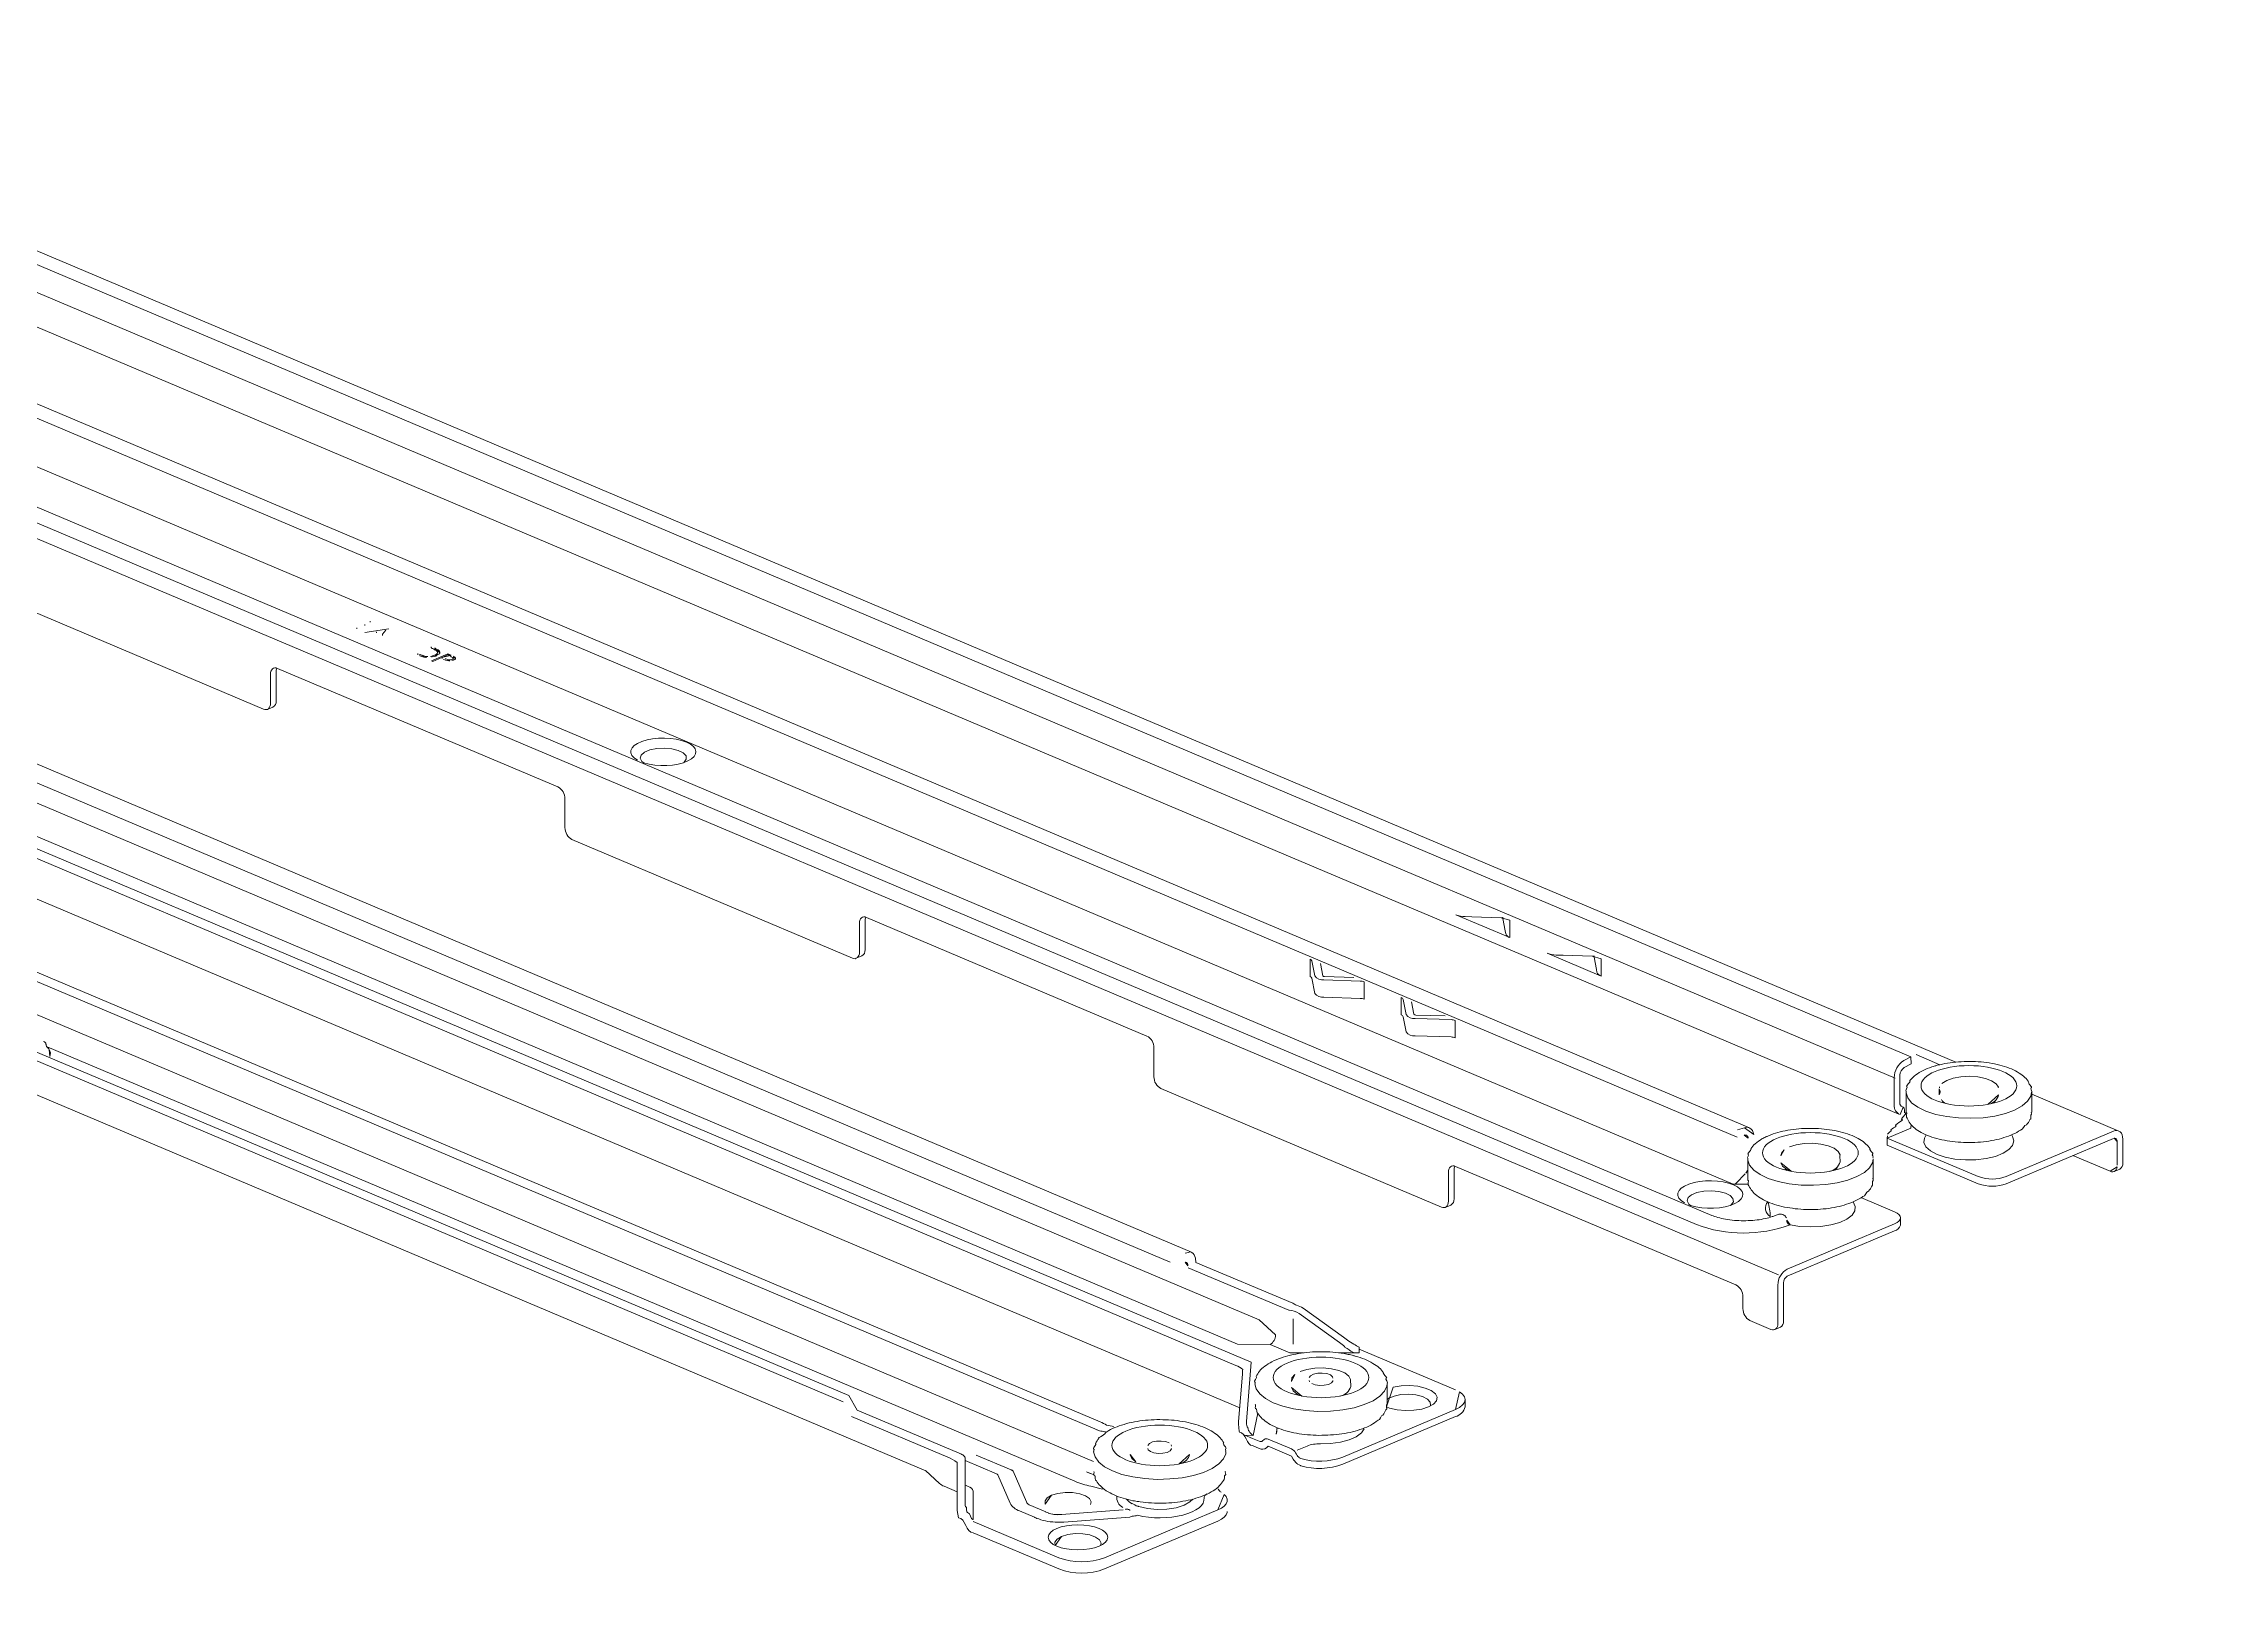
# Model space of a CAD drawing. Header units: metres. Extents: x -30.9 to 24.7, y -10.3 to 6.8.
# Drawn here: x -5.85 to -4.01, y 5.245 to 6.558 of the extents above; entities that cross this region are included whole.
import ezdxf

# ---------------------------------------------------------------- set-up
doc = ezdxf.new("R2010")
doc.units = ezdxf.units.M
doc.header["$MEASUREMENT"] = 0
doc.layers.add('PDF_Working_Num_Penna__7_Num_Penna__7', color=7, linetype='Continuous', lineweight=18)
doc.styles.add('GENERATED_STYLE_1', font='')
doc.styles.get('GENERATED_STYLE_1').set_extended_font_data('Arial')

msp = doc.modelspace()

# ---------------------------------------------------------------- linework, layer by layer
at = {"layer": 'PDF_Working_Num_Penna__7_Num_Penna__7', "color": 7, "linetype": 'Continuous', "lineweight": 18, "flags": 128}
for points in [[(-4.2367, 5.6997), (-6.2679, 6.5581, 0.204279), (-6.2722, 6.5579), (-6.2782, 6.5553, -0.105156), (-6.2795, 6.5551)], [(-4.3848, 5.5715, 0.024118), (-4.3855, 5.5715, 0.016941), (-4.3867, 5.5712), (-4.389, 5.5704, -0.011179), (-4.3916, 5.5694, -0.028087), (-4.3974, 5.5678, -0.023401), (-4.4043, 5.5666, -0.021638), (-4.4118, 5.566, -0.020486), (-4.4197, 5.566, -0.021924), (-4.4274, 5.5666, -0.023934), (-4.4344, 5.5679, -0.029666), (-4.4404, 5.5696, -0.007472), (-4.4425, 5.5704), (-6.5282, 6.4519, 0.361679), (-6.5387, 6.4465, -0.146899), (-6.5414, 6.4441)], [(-4.3233, 5.5818), (-4.3215, 5.578), (-4.3218, 5.5742), (-4.3243, 5.5706), (-4.3286, 5.5673), (-4.3347, 5.5645), (-4.3421, 5.5624), (-4.3505, 5.5611), (-4.3593, 5.5607), (-4.3682, 5.5611), (-4.3766, 5.5624, -0.177054), (-4.4556, 5.5627), (-6.5414, 6.4441)], [(-6.8891, 6.311), (-6.8901, 6.2993), (-6.8901, 6.299), (-6.8899, 6.2988), (-6.8898, 6.2987), (-6.8896, 6.2986), (-6.8894, 6.2985), (-6.8892, 6.2984), (-6.6514, 6.2079), (-4.8439, 5.444, -0.062185), (-4.8382, 5.4406, 0.00813), (-4.8385, 5.4367), (-4.8417, 5.3968, 0.044502), (-4.8416, 5.3924, 0.000949), (-4.8415, 5.3913, 0.005666), (-4.841, 5.3876)], [(-4.787, 5.4545), (-4.7985, 5.4545), (-4.8152, 5.4616), (-4.8425, 5.4618), (-6.591, 6.2008), (-6.7737, 6.2703), (-6.7757, 6.2818, 0.264575), (-6.7712, 6.29), (-6.7566, 6.2914), (-6.5734, 6.2217), (-4.8244, 5.4825), (-4.8105, 5.4697, -0.275972), (-4.8152, 5.4616)], [(-7.0114, 6.2477, -0.4045), (-7.0031, 6.2555), (-6.9889, 6.2558, -0.111406), (-6.9867, 6.2554), (-6.7749, 6.156), (-4.9611, 5.3895, 0.0104), (-4.96, 5.3891, 0.025107), (-4.958, 5.3886, 0.014943), (-4.9558, 5.3883), (-4.9539, 5.388), (-4.9531, 5.3878)], [(-4.947, 5.3922, 0.05338), (-4.953, 5.3936, 0.030576), (-4.9584, 5.3963), (-6.7667, 6.1605), (-6.9795, 6.2604, 0.110184), (-6.984, 6.2612), (-7.0001, 6.2609)], [(-5.0744, 5.3685, 0.020825), (-5.0775, 5.37), (-5.1634, 5.4063), (-5.1706, 5.4186), (-6.8522, 6.1292), (-7.0695, 6.2313)], [(-6.6468, 6.2141), (-4.8312, 5.4467), (-4.835, 5.3966, 0.094842), (-4.8345, 5.3921)], [(-5.9008, 6.0972), (-5.6642, 5.9973), (-5.6631, 5.9969), (-5.662, 5.9969), (-5.6609, 5.9971), (-5.66, 5.9977), (-5.6593, 5.9985), (-5.6588, 5.9996), (-5.6584, 6.0009), (-5.6583, 6.0023), (-5.6583, 6.0266), (-5.6582, 6.028), (-5.6579, 6.0293), (-5.6573, 6.0304), (-5.6566, 6.0312), (-5.6557, 6.0318), (-5.6547, 6.0321), (-5.6536, 6.032), (-5.6524, 6.0317), (-5.4158, 5.9317, -0.276524), (-5.4099, 5.9216), (-5.4099, 5.8974, 0.276595), (-5.404, 5.8873), (-5.1674, 5.7873), (-5.1663, 5.787), (-5.1652, 5.7869), (-5.1642, 5.7872), (-5.1633, 5.7878), (-5.1625, 5.7886), (-5.162, 5.7897), (-5.1616, 5.791), (-5.1615, 5.7924), (-5.1615, 5.8166), (-5.1614, 5.8181), (-5.1611, 5.8194), (-5.1605, 5.8204), (-5.1598, 5.8213), (-5.1589, 5.8218), (-5.1579, 5.8221), (-5.1568, 5.8221), (-5.1556, 5.8217), (-4.919, 5.7217, -0.276595), (-4.9131, 5.7117), (-4.9131, 5.6874, 0.276451), (-4.9072, 5.6773), (-4.6707, 5.5773), (-4.6695, 5.577), (-4.6684, 5.577), (-4.6674, 5.5772), (-4.6665, 5.5778), (-4.6657, 5.5786), (-4.6652, 5.5797), (-4.6649, 5.581), (-4.6647, 5.5824), (-4.6647, 5.6067), (-4.6646, 5.6081), (-4.6643, 5.6094), (-4.6637, 5.6105), (-4.663, 5.6113), (-4.6621, 5.6119), (-4.6611, 5.6122), (-4.66, 5.6121), (-4.6588, 5.6118), (-4.4223, 5.5118, -0.276854), (-4.4163, 5.5017), (-4.4163, 5.4919, 0.276789), (-4.4104, 5.4818), (-4.3927, 5.4743), (-4.3915, 5.4739), (-4.3904, 5.4739), (-4.3894, 5.4742), (-4.3885, 5.4747), (-4.3878, 5.4756), (-4.3872, 5.4767), (-4.3869, 5.4779), (-4.3868, 5.4794), (-4.3868, 5.5117, -0.276665), (-4.3789, 5.5252), (-4.2884, 5.5634), (-4.2863, 5.5645), (-4.2848, 5.5657), (-4.2838, 5.567), (-4.2835, 5.5684), (-4.2838, 5.5698), (-4.2848, 5.5711), (-4.2863, 5.5723), (-4.2884, 5.5734)], [(-5.661, 5.9971), (-5.6562, 5.9991, 0.308581), (-5.6536, 6.0043), (-5.6536, 6.0286, -0.118378), (-5.6529, 6.0319)], [(-5.1642, 5.7872), (-5.1595, 5.7892, 0.307602), (-5.1568, 5.7944), (-5.1568, 5.8186, -0.118336), (-5.1561, 5.8219)], [(-4.6128, 5.8047, -0.238579), (-4.6163, 5.8079), (-4.6168, 5.8104), (-4.6187, 5.8208), (-4.6187, 5.8219)], [(-4.7726, 5.7829), (-4.7707, 5.7725, 0.285802), (-4.7692, 5.7719), (-4.7445, 5.771)], [(-4.5359, 5.7722, -0.238808), (-4.5394, 5.7755), (-4.5399, 5.7779), (-4.5418, 5.7883), (-4.5418, 5.7894)], [(-4.6958, 5.7504), (-4.6938, 5.74, 0.285401), (-4.6923, 5.7394), (-4.6676, 5.7386)], [(-5.8466, 5.7126), (-4.9798, 5.3463, 0.040514), (-4.9664, 5.342), (-4.9566, 5.3396)], [(-4.1751, 5.6826, 0.060673), (-4.1784, 5.6867, 0.052932), (-4.1833, 5.6905, 0.040249), (-4.1899, 5.6939, 0.03043), (-4.1976, 5.6966, 0.024855), (-4.2062, 5.6986, 0.021928), (-4.2154, 5.6998, 0.020494), (-4.225, 5.7002, 0.020836), (-4.2345, 5.6999, 0.021981), (-4.2437, 5.6988, 0.025506), (-4.2524, 5.697, 0.005124), (-4.2549, 5.6963, 0.010254), (-4.259, 5.6949, 0.039083), (-4.266, 5.6917, 0.050325), (-4.2718, 5.6878, 0.059773), (-4.2757, 5.6836)], [(-4.2777, 5.6524, 0.063413), (-4.2753, 5.648, 0.059472), (-4.2714, 5.644, 0.046108), (-4.2659, 5.6403, 0.036141), (-4.2589, 5.6372, 0.027684), (-4.2508, 5.6347, 0.024145), (-4.2419, 5.633, 0.021406), (-4.2325, 5.6321, 0.02069), (-4.223, 5.6319, 0.021261), (-4.2135, 5.6325, 0.022656), (-4.2045, 5.6339, 0.026643), (-4.1961, 5.636, 0.031609), (-4.1886, 5.6388, 0.042994), (-4.1822, 5.6424)], [(-4.309, 5.6266, 0.058931), (-4.3125, 5.6306, 0.050389), (-4.3176, 5.6344, 0.03888), (-4.3243, 5.6377, 0.029949), (-4.3322, 5.6404, 0.024283), (-4.3409, 5.6423, 0.021159), (-4.3501, 5.6434, 0.019875), (-4.3597, 5.6438, 0.020415), (-4.3692, 5.6434, 0.021423), (-4.3784, 5.6422, 0.024655), (-4.387, 5.6403, 0.032236), (-4.3947, 5.6376, 0.003962), (-4.3969, 5.6366, 0.010982), (-4.4003, 5.6349, 0.056636), (-4.406, 5.6308, 0.060639), (-4.4097, 5.6266)], [(-4.343, 5.6076, 0.274837), (-4.3343, 5.6156), (-4.3345, 5.6207), (-4.3344, 5.6214), (-4.3359, 5.6244), (-4.3393, 5.627), (-4.3443, 5.6292), (-4.3506, 5.6306), (-4.3576, 5.6313), (-4.3647, 5.6311), (-4.3714, 5.63), (-4.3771, 5.6282)], [(-4.1032, 5.6075), (-4.0985, 5.6095, 0.307691), (-4.0958, 5.6147), (-4.0958, 5.6347), (-4.096, 5.6366), (-4.0964, 5.6383), (-4.0971, 5.6397), (-4.0981, 5.6409), (-4.0993, 5.6416), (-4.1007, 5.642), (-4.1022, 5.6419), (-4.1037, 5.6414), (-4.1942, 5.6032, -0.179257), (-4.2178, 5.6032), (-4.2947, 5.6357), (-4.2748, 5.6441), (-4.2744, 5.6471)], [(-4.1037, 5.6354), (-4.1942, 5.5971, -0.179257), (-4.2178, 5.5971), (-4.2947, 5.6296), (-4.2947, 5.6357), (-4.2945, 5.6375)], [(-4.6674, 5.5772), (-4.6627, 5.5792, 0.307951), (-4.66, 5.5844), (-4.66, 5.6087, -0.119416), (-4.6593, 5.612)], [(-4.4112, 5.5954, 0.064997), (-4.4086, 5.5911, 0.059116), (-4.4046, 5.5871, 0.046214), (-4.3989, 5.5835, 0.036716), (-4.3917, 5.5804, 0.028887), (-4.3835, 5.578, 0.023289), (-4.3746, 5.5764, 0.020323), (-4.3652, 5.5755, 0.020188), (-4.3556, 5.5754, 0.021336), (-4.3462, 5.5761, 0.023063), (-4.3372, 5.5776, 0.027195), (-4.3289, 5.5798, 0.034269), (-4.3215, 5.5827, 0.044753), (-4.3152, 5.5863)], [(-4.3894, 5.4742), (-4.3847, 5.4762, 0.308368), (-4.382, 5.4814), (-4.382, 5.5137, -0.276978), (-4.3789, 5.5191), (-4.2884, 5.5573, 0.286962), (-4.2835, 5.5623), (-4.2835, 5.5684)], [(-4.8868, 5.5387), (-4.8854, 5.5389), (-4.8823, 5.5397), (-4.8811, 5.5392), (-4.88, 5.5384), (-4.8791, 5.5373), (-4.8785, 5.5359), (-4.8781, 5.5343), (-4.8779, 5.5308), (-4.796, 5.4963, -0.039312), (-4.7929, 5.4947, -0.106164), (-4.7873, 5.4922), (-4.7533, 5.4679, -0.015995), (-4.7487, 5.4644), (-4.7446, 5.462, 0.059793), (-4.74, 5.4594), (-4.74, 5.4545)], [(-4.7521, 5.4596, 0.031985), (-4.7567, 5.4634), (-4.7907, 5.4877, 0.151322), (-4.7991, 5.4904)], [(-4.7194, 5.4377, 0.057371), (-4.7231, 5.4419, 0.04895), (-4.7284, 5.4457, 0.037221), (-4.7353, 5.4491, 0.031085), (-4.7433, 5.4518, 0.004311), (-4.7458, 5.4525, 0.006923), (-4.7504, 5.4535, 0.022951), (-4.7598, 5.4549, 0.019623), (-4.7695, 5.4555, 0.020618), (-4.7793, 5.4553, 0.021876), (-4.7889, 5.4543, 0.024025), (-4.798, 5.4526, 0.027066), (-4.8063, 5.4502, 0.03427), (-4.8136, 5.4471, 0.04588), (-4.8197, 5.4432, 0.060128), (-4.8241, 5.439, 0.063329), (-4.8268, 5.4345)], [(-4.7164, 5.4112, 0.012087), (-4.7164, 5.4118), (-4.7164, 5.4286), (-4.7167, 5.4265), (-4.7187, 5.4221), (-4.7226, 5.4179), (-4.7283, 5.4141), (-4.7357, 5.4109), (-4.7443, 5.4083), (-4.7539, 5.4064), (-4.7642, 5.4054), (-4.7748, 5.4052), (-4.7853, 5.4058), (-4.7953, 5.4073), (-4.8045, 5.4095), (-4.8125, 5.4124), (-4.8191, 5.416), (-4.8239, 5.4199), (-4.8269, 5.4242), (-4.8279, 5.4283)], [(-4.7552, 5.4184), (-4.7558, 5.4181, 0.275115), (-4.7471, 5.4262), (-4.7472, 5.432), (-4.7487, 5.4349), (-4.7521, 5.4376), (-4.7571, 5.4397), (-4.7634, 5.4412), (-4.7704, 5.4418), (-4.7775, 5.4416), (-4.7842, 5.4405), (-4.7899, 5.4387)], [(-4.7892, 5.3593, 0.157718), (-4.7538, 5.3606), (-4.6588, 5.4008, 0.287219), (-4.6507, 5.409), (-4.6507, 5.4151)], [(-5.0779, 5.3153), (-5.079, 5.3216, -0.022795), (-5.0791, 5.3245), (-5.0791, 5.3557), (-5.0791, 5.3566), (-5.0791, 5.3575), (-5.0791, 5.3583), (-5.0791, 5.3592), (-5.0791, 5.36), (-5.0791, 5.3608), (-5.0791, 5.3615), (-5.0791, 5.3622, 0.050468), (-5.087, 5.3666), (-5.1681, 5.4009)], [(-4.8543, 5.3786, 0.059277), (-4.8573, 5.3829, 0.054823), (-4.8619, 5.3869, 0.041743), (-4.8681, 5.3905, 0.033298), (-4.8758, 5.3935, 0.026224), (-4.8843, 5.3958, 0.022002), (-4.8936, 5.3974, 0.020892), (-4.9032, 5.3981, 0.019196), (-4.913, 5.3982, 0.020507), (-4.9227, 5.3974, 0.023034), (-4.9319, 5.3959, 0.026233), (-4.9404, 5.3936, 0.032155), (-4.948, 5.3907, 0.042148), (-4.9544, 5.3869)], [(-4.8255, 5.4037), (-4.8294, 5.3848), (-4.8365, 5.3851), (-4.83, 5.3824), (-4.8243, 5.38, 0.29214), (-4.8215, 5.3803), (-4.8201, 5.3815, -0.296028), (-4.8167, 5.3818), (-4.797, 5.3735, -0.156838), (-4.7937, 5.3703), (-4.7929, 5.369, 0.001875), (-4.7923, 5.3679)], [(-4.8253, 5.4032, 0.058425), (-4.8217, 5.399, 0.050114), (-4.8166, 5.3951, 0.037839), (-4.8098, 5.3916, 0.029592), (-4.8019, 5.3889, 0.024419), (-4.793, 5.3868, 0.021542), (-4.7836, 5.3855, 0.019552), (-4.7739, 5.385, 0.020217), (-4.7641, 5.3853, 0.020191), (-4.7545, 5.3863, 0.022961), (-4.7455, 5.388, 0.027317), (-4.7373, 5.3905, 0.034877), (-4.7301, 5.3937, 0.046592), (-4.7241, 5.3977)], [(-4.7358, 5.3905), (-4.7381, 5.387), (-4.7424, 5.3838), (-4.7484, 5.3812), (-4.7558, 5.3792), (-4.7641, 5.3781), (-4.7727, 5.3778, 0.102164), (-4.784, 5.376), (-4.7923, 5.3725)], [(-4.7892, 5.3654, 0.157845), (-4.7538, 5.3667), (-4.6588, 5.4068)], [(-4.83, 5.3763), (-4.8243, 5.3739, 0.294591), (-4.8182, 5.3746), (-4.8167, 5.3758), (-4.797, 5.3674), (-4.7956, 5.365, 0.067467), (-4.7929, 5.3615)], [(-5.1057, 5.3554), (-5.094, 5.3445, 0.087793), (-5.0901, 5.342), (-5.0791, 5.3374)], [(-5.0724, 5.3656), (-5.0724, 5.3591), (-5.0724, 5.3279, 0.046142), (-5.0721, 5.325)], [(-5.0724, 5.3638), (-5.0458, 5.3526, 0.019697), (-5.0449, 5.3518), (-5.0345, 5.3277, 0.184338), (-5.0265, 5.3213), (-5.0139, 5.316)], [(-5.0323, 5.3553), (-5.0328, 5.3555, 0.042012), (-5.0336, 5.3559), (-5.0631, 5.3684)], [(-5.0318, 5.3547), (-5.0206, 5.3288, 0.140319), (-5.0185, 5.3265), (-5.0044, 5.3204)], [(-5.0722, 5.3429), (-5.0697, 5.3418, -0.288333), (-5.0657, 5.3379), (-5.0657, 5.3141)], [(-4.9617, 5.3465, 0.060312), (-4.9583, 5.3423, 0.051993), (-4.9534, 5.3383, 0.040703), (-4.9468, 5.3348, 0.032128), (-4.939, 5.332, 0.025074), (-4.9308, 5.3299, 0.000704), (-4.9296, 5.3297, 0.005241), (-4.9247, 5.3289, 0.021895), (-4.9152, 5.328, 0.019682), (-4.9053, 5.3278, 0.019725), (-4.8956, 5.3284, 0.021524), (-4.8863, 5.3298, 0.02462), (-4.8777, 5.3319, 0.030623), (-4.8699, 5.3347, 0.039362), (-4.8632, 5.3382, 0.058812), (-4.8578, 5.3426, 0.062907), (-4.8545, 5.347)], [(-5.0657, 5.3124), (-4.9934, 5.2818, 0.179582), (-4.9547, 5.2818), (-4.8593, 5.3221)], [(-5.0657, 5.3029), (-4.9934, 5.2723, 0.17935), (-4.9547, 5.2723), (-4.8593, 5.3127), (-4.8562, 5.3142), (-4.8538, 5.316), (-4.8522, 5.3179), (-4.8514, 5.3199), (-4.8513, 5.3208)], [(-5.0047, 5.3128, 0.035206), (-4.9963, 5.3118, 0.034416), (-4.989, 5.3119), (-4.9335, 5.3161), (-4.9315, 5.3169, 0.103993), (-4.9269, 5.3176)]]:
    msp.add_lwpolyline(points, format="xyb", dxfattribs=at)
for points in [[(-6.223, 6.5174), (-6.0811, 6.4675), (-4.2748, 5.7041)], [(-6.3456, 6.4596), (-6.2274, 6.3997), (-4.4212, 5.6363)], [(-6.0936, 6.4492), (-4.2879, 5.6861)], [(-4.3864, 5.5203), (-6.5502, 6.4347)], [(-4.4109, 5.6443), (-6.2167, 6.4074)], [(-6.0906, 6.419), (-4.2847, 5.6558)], [(-6.23, 6.3597), (-4.4246, 5.5967), (-4.4116, 5.5969)], [(-6.8115, 6.3295), (-6.583, 6.2426), (-4.8993, 5.5311)], [(-4.8815, 5.5394), (-6.5707, 6.2533)], [(-6.6472, 6.1717), (-4.8408, 5.4083)], [(-6.7749, 6.1282), (-4.964, 5.3629)], [(-5.1753, 5.4132), (-6.857, 6.1239)], [(-6.8527, 6.0935), (-5.1054, 5.3551)], [(-5.5788, 6.0619), (-5.5585, 6.065)], [(-5.31, 5.9522), (-5.3094, 5.9526), (-5.3076, 5.9552), (-5.3078, 5.9579), (-5.3102, 5.9605), (-5.3143, 5.9625), (-5.3198, 5.9639), (-5.3261, 5.9645), (-5.3325, 5.9641), (-5.3383, 5.963), (-5.3428, 5.961), (-5.3456, 5.9586), (-5.3464, 5.9559), (-5.3451, 5.9532), (-5.3435, 5.9519)], [(-4.2502, 5.6975), (-4.2703, 5.706)], [(-4.2484, 5.6817), (-4.2444, 5.6842), (-4.2389, 5.6862), (-4.2324, 5.6874), (-4.2253, 5.6878), (-4.2182, 5.6873), (-4.2118, 5.686), (-4.2065, 5.684), (-4.2027, 5.6814), (-4.2008, 5.6785), (-4.2009, 5.6779)], [(-4.1728, 5.6744), (-4.1735, 5.671), (-4.1762, 5.6667), (-4.1807, 5.6628), (-4.1871, 5.6593), (-4.1949, 5.6564), (-4.2039, 5.6542), (-4.2137, 5.6528), (-4.224, 5.6523), (-4.2344, 5.6526), (-4.2444, 5.6537), (-4.2537, 5.6556), (-4.262, 5.6583), (-4.2688, 5.6616), (-4.274, 5.6654), (-4.2773, 5.6696), (-4.2787, 5.6739), (-4.2787, 5.675)], [(-4.2787, 5.6746), (-4.2787, 5.6575)], [(-4.1727, 5.6575), (-4.1727, 5.6746)], [(-4.0993, 5.6416), (-4.1727, 5.6726)], [(-4.1896, 5.6382), (-4.1888, 5.6369), (-4.1877, 5.6332), (-4.1888, 5.6294), (-4.1919, 5.6259), (-4.1968, 5.6228), (-4.2034, 5.6202), (-4.2112, 5.6184), (-4.2198, 5.6173), (-4.2287, 5.6172), (-4.2375, 5.6179), (-4.2456, 5.6195), (-4.2526, 5.6219), (-4.2581, 5.6248), (-4.2619, 5.6282), (-4.2636, 5.6319), (-4.2632, 5.6357), (-4.2617, 5.6383)], [(-4.1005, 5.6127), (-4.1005, 5.6327)], [(-4.3064, 5.6182), (-4.307, 5.6149), (-4.3095, 5.6106), (-4.3139, 5.6067), (-4.3201, 5.6032), (-4.3278, 5.6002), (-4.3367, 5.5979), (-4.3464, 5.5964), (-4.3567, 5.5958), (-4.3671, 5.596), (-4.3772, 5.5971), (-4.3866, 5.5989), (-4.3949, 5.6015), (-4.4019, 5.6048), (-4.4072, 5.6086), (-4.4107, 5.6127), (-4.4123, 5.617), (-4.4123, 5.6185)], [(-4.4123, 5.6182), (-4.4123, 5.601)], [(-4.3064, 5.601), (-4.3064, 5.6182)], [(-4.1379, 5.6209), (-4.1065, 5.6076)], [(-4.4268, 5.5789), (-4.4262, 5.5794), (-4.4244, 5.582), (-4.4247, 5.5847), (-4.427, 5.5872), (-4.4311, 5.5893), (-4.4367, 5.5907), (-4.4429, 5.5912), (-4.4493, 5.5909), (-4.4551, 5.5897), (-4.4596, 5.5878), (-4.4625, 5.5854), (-4.4633, 5.5827), (-4.4619, 5.58), (-4.4603, 5.5786)], [(-4.2884, 5.5734), (-4.3168, 5.5854)], [(-4.7993, 5.4906), (-4.8842, 5.5263)], [(-4.7957, 5.462), (-4.7957, 5.4832)], [(-4.74, 5.4545), (-4.7575, 5.4545)], [(-4.6588, 5.4233), (-4.74, 5.4577)], [(-4.7621, 5.4333), (-4.7625, 5.4344), (-4.7643, 5.4359), (-4.7673, 5.437), (-4.7711, 5.4375), (-4.775, 5.4373), (-4.7784, 5.4366), (-4.781, 5.4353), (-4.7822, 5.4337)], [(-4.78, 5.4286), (-4.777, 5.4275), (-4.7733, 5.427), (-4.7694, 5.4272), (-4.7659, 5.4279), (-4.7634, 5.4292), (-4.7622, 5.4308), (-4.7621, 5.4312)], [(-4.6802, 5.4095), (-4.6799, 5.4104), (-4.6801, 5.4131), (-4.6825, 5.4156), (-4.6866, 5.4177), (-4.6921, 5.4191), (-4.6984, 5.4196), (-4.7048, 5.4193), (-4.7106, 5.4181), (-4.7151, 5.4162), (-4.7164, 5.4153)], [(-4.9308, 5.3499), (-4.9401, 5.3521), (-4.9481, 5.355), (-4.9548, 5.3585), (-4.9597, 5.3625), (-4.9628, 5.3668), (-4.964, 5.3712), (-4.964, 5.3714)], [(-4.8524, 5.3715), (-4.8526, 5.3695), (-4.8545, 5.3651), (-4.8584, 5.3609), (-4.864, 5.3571), (-4.8712, 5.3538), (-4.8798, 5.3512), (-4.8894, 5.3493), (-4.8997, 5.3482), (-4.9103, 5.3479), (-4.9208, 5.3485), (-4.9308, 5.3499)], [(-4.9003, 5.3786), (-4.9033, 5.3797), (-4.907, 5.3802), (-4.9109, 5.3801), (-4.9144, 5.3794), (-4.9169, 5.3781), (-4.9182, 5.3765)], [(-4.9182, 5.374), (-4.9179, 5.3729), (-4.9161, 5.3714), (-4.9132, 5.3703), (-4.9094, 5.3698), (-4.9055, 5.3699), (-4.902, 5.3706), (-4.8995, 5.3719), (-4.8982, 5.3735), (-4.8982, 5.374)], [(-4.9667, 5.3268), (-4.9662, 5.329), (-4.9675, 5.3316), (-4.9708, 5.334), (-4.9757, 5.3357), (-4.9817, 5.3367), (-4.9881, 5.3368), (-4.9943, 5.336), (-4.9995, 5.3345)], [(-4.9392, 5.3221), (-4.991, 5.3182)], [(-4.9258, 5.3249), (-4.9186, 5.3232), (-4.9105, 5.3225), (-4.9022, 5.3227), (-4.8944, 5.3239), (-4.8877, 5.326), (-4.8827, 5.3288), (-4.8803, 5.3311)], [(-4.9582, 5.292), (-4.9577, 5.2942), (-4.959, 5.2969), (-4.9623, 5.2992), (-4.9672, 5.301), (-4.9732, 5.302), (-4.9796, 5.3021), (-4.9858, 5.3013), (-4.991, 5.2997)]]:
    msp.add_lwpolyline(points, dxfattribs=at)
for points in [[(-5.5742, 6.0716), (-5.5742, 6.0706)], [(-5.5854, 6.0659), (-5.5854, 6.0649)], [(-5.5786, 6.0687), (-5.5786, 6.0677)], [(-5.5688, 6.0626), (-5.5688, 6.0616)], [(-5.5639, 6.0606), (-5.5611, 6.0638)], [(-5.5639, 6.0606), (-5.5639, 6.0595)], [(-5.534, 6.0442), (-5.534, 6.0432)], [(-5.5135, 6.0409), (-5.5135, 6.0399)], [(-5.503, 6.0414), (-5.503, 6.0404)], [(-5.8451, 5.7104), (-5.8438, 5.7074), (-5.8445, 5.7045)], [(-4.2505, 5.6779), (-4.2505, 5.6789)], [(-4.2025, 5.6681), (-4.2047, 5.6657)], [(-4.4149, 5.6444), (-4.4208, 5.6425)], [(-4.4154, 5.6381), (-4.4146, 5.6383), (-4.414, 5.6382), (-4.4133, 5.638), (-4.4128, 5.6376), (-4.4124, 5.637), (-4.412, 5.6363), (-4.4118, 5.6355)], [(-4.4149, 5.6444), (-4.4134, 5.6447), (-4.4119, 5.6446), (-4.4105, 5.644), (-4.4093, 5.6432), (-4.4083, 5.6419), (-4.4076, 5.6404), (-4.4072, 5.6386)], [(-4.1005, 5.6327), (-4.1006, 5.6334), (-4.1008, 5.6341), (-4.1011, 5.6347), (-4.1015, 5.6352), (-4.1019, 5.6354), (-4.1025, 5.6356), (-4.1031, 5.6356)], [(-4.3757, 5.6076), (-4.3795, 5.6093), (-4.3829, 5.6119), (-4.3844, 5.6149)], [(-4.3843, 5.6207), (-4.3839, 5.6229), (-4.3814, 5.6258)], [(-4.1065, 5.6076), (-4.1053, 5.6073), (-4.1042, 5.6073), (-4.1032, 5.6075), (-4.1023, 5.6081), (-4.1015, 5.6089), (-4.101, 5.61), (-4.1006, 5.6113)], [(-4.422, 5.5976), (-4.4145, 5.6055)], [(-4.379, 5.6083), (-4.3808, 5.6096)], [(-4.8844, 5.528), (-4.8844, 5.5287), (-4.8846, 5.5293), (-4.8848, 5.5299), (-4.8852, 5.5303), (-4.8856, 5.5307), (-4.8861, 5.5308), (-4.8867, 5.5309)], [(-4.7972, 5.4305), (-4.7967, 5.4335), (-4.7942, 5.4363)], [(-4.7822, 5.4312), (-4.7818, 5.4301)], [(-4.717, 5.4089), (-4.7143, 5.4079), (-4.708, 5.4065), (-4.701, 5.4058), (-4.6939, 5.4061), (-4.6872, 5.4071), (-4.6815, 5.4089), (-4.6772, 5.4113), (-4.6747, 5.4142), (-4.6742, 5.4172), (-4.6757, 5.4201), (-4.6792, 5.4228), (-4.6842, 5.4249), (-4.6905, 5.4264), (-4.6975, 5.427), (-4.7046, 5.4268), (-4.7113, 5.4257)], [(-4.7885, 5.4181), (-4.7923, 5.4198), (-4.7957, 5.4225), (-4.7972, 5.4254)], [(-4.6588, 5.4068), (-4.6554, 5.4086), (-4.6528, 5.4106), (-4.6513, 5.4128), (-4.6507, 5.4151), (-4.6513, 5.4174), (-4.6528, 5.4196), (-4.6554, 5.4216)], [(-4.8982, 5.376), (-4.8985, 5.3771)], [(-4.9333, 5.3689), (-4.9333, 5.3683), (-4.9318, 5.3654), (-4.9285, 5.3627)], [(-4.9995, 5.3345), (-5.0032, 5.3323), (-5.005, 5.3297), (-5.0048, 5.3269)], [(-4.8593, 5.3221), (-4.8562, 5.3237), (-4.8538, 5.3254), (-4.8522, 5.3273), (-4.8514, 5.3293), (-4.8514, 5.3313), (-4.8523, 5.3333), (-4.854, 5.3352)], [(-4.991, 5.2997), (-4.9947, 5.2975), (-4.9966, 5.2949), (-4.9963, 5.2922)]]:
    msp.add_lwpolyline(points, close=True, dxfattribs=at)
for points in [[(-5.5298, 6.0414, 0.051641), (-5.5266, 6.0409, 0.058299)], [(-5.5282, 6.041), (-5.5282, 6.042, 0.026911), (-5.5257, 6.0417, 0.048704)], [(-5.5229, 6.0499), (-5.5229, 6.0489), (-5.5201, 6.0478, 0.016356), (-5.5221, 6.0484)], [(-5.5135, 6.0409), (-5.5087, 6.043), (-5.5213, 6.0376), (-5.5225, 6.0381), (-5.5087, 6.044), (-5.506, 6.0428, -0.014211)], [(-5.5089, 6.0382, 0.040269), (-5.507, 6.0381, 0.043625)], [(-5.5087, 6.044), (-5.5087, 6.043), (-5.506, 6.0418, -0.014211)], [(-4.6128, 5.8193), (-4.6128, 5.8047), (-4.6584, 5.824, 0.090166), (-4.6507, 5.8224), (-4.6449, 5.8223), (-4.6203, 5.8214)], [(-4.7358, 5.7527, 0.087216), (-4.7393, 5.7534), (-4.7697, 5.7544, -0.281886), (-4.7774, 5.7576), (-4.7798, 5.7705, 0.237393), (-4.7814, 5.772), (-4.7814, 5.7866, -0.240852), (-4.7798, 5.7851), (-4.7774, 5.7723, 0.281807), (-4.7697, 5.769), (-4.7393, 5.768, -0.089654), (-4.7358, 5.7673)], [(-4.5359, 5.7868), (-4.5359, 5.7722), (-4.5815, 5.7915, 0.089539), (-4.5738, 5.79), (-4.568, 5.7898), (-4.5434, 5.7889)], [(-4.6589, 5.7202, 0.088304), (-4.6624, 5.7209), (-4.6928, 5.7219, -0.28246), (-4.7005, 5.7251), (-4.7029, 5.738, 0.238294), (-4.7045, 5.7395), (-4.7045, 5.7541, -0.241304), (-4.7029, 5.7526), (-4.7005, 5.7398, 0.282381), (-4.6928, 5.7366), (-4.6624, 5.7355, -0.090794), (-4.6589, 5.7349)], [(-5.8476, 5.7143, 0.025504), (-5.8474, 5.7138, 0.038098)], [(-4.2811, 5.6618), (-4.2817, 5.6619, -0.353645), (-4.2839, 5.6655), (-4.2839, 5.6886, -0.256523), (-4.2803, 5.6951), (-4.2744, 5.6982), (-4.2748, 5.7041), (-4.2807, 5.701, 0.256792), (-4.2886, 5.6866), (-4.2886, 5.6635, 0.355825), (-4.2838, 5.6556)], [(-4.2508, 5.6772), (-4.2508, 5.6721, 0.298776)], [(-4.2094, 5.6641, 0.289329), (-4.2006, 5.6721)], [(-4.4123, 5.6086, -0.09164), (-4.4139, 5.6061)], [(-4.3953, 5.5819, 0.459977), (-4.3933, 5.5695, 0.086498)], [(-4.3766, 5.5624, -0.147681), (-4.3791, 5.5648, 0.013354), (-4.3792, 5.5655), (-4.3794, 5.5663)], [(-4.8091, 5.3913, 0.124894), (-4.8095, 5.3879, -0.200581), (-4.8101, 5.3859)], [(-4.97, 5.3541, 0.006562), (-4.969, 5.3537, 0.034751), (-4.9645, 5.3521, 0.005851)], [(-4.8919, 5.3609), (-4.8907, 5.3614, 0.29799), (-4.8831, 5.3689)], [(-4.8596, 5.341), (-4.8593, 5.3405, -0.001958)]]:
    msp.add_lwpolyline(points, format="xyb", close=True, dxfattribs=at)
at = {"layer": 'PDF_Working_Num_Penna__7_Num_Penna__7', "color": 7, "linetype": 'Continuous', "lineweight": 18}
for centre, radius, start, end in [((-5.5175, 6.0802), 0.0396, 251.395, 254.4236), ((-5.5228, 6.0469), 0.00786, 339.7466, 341.18), ((-5.5067, 6.0515), 0.0126, 262.8546, 266.7566), ((-5.505, 6.0403), 0.000933, 304.6558, 331.9479), ((-4.62, 5.8199), 0.00159, 35.6796, 98.7328), ((-4.5431, 5.7874), 0.00161, 35.9431, 98.4694), ((-4.2404, 5.6737), 0.0102, 213.1959, 241.6404), ((-4.1928, 5.6604), 0.0208, 319.049, 333.5347), ((-4.3448, 5.6174), 0.0104, 298.6117, 326.5439), ((-4.4252, 5.6073), 0.0106, 273.1663, 277.8636), ((-4.3258, 5.6035), 0.02, 320.8074, 335.6467), ((-4.3827, 5.5681), 0.0028, 38.6989, 48.148), ((-4.7382, 5.4725), 0.0187, 237.4983, 253.7745), ((-4.7371, 5.4145), 0.0212, 323.7658, 337.778), ((-4.9431, 5.3684), 0.0216, 139.5041, 153.6848), ((-4.822, 5.395), 0.0126, 210.7697, 233.5832), ((-5.075, 5.3658), 0.00258, 9.394, 41.8193), ((-4.8668, 5.3319), 0.00403, 114.8843, 176.6788), ((-4.8519, 5.3435), 0.00791, 212.6945, 225.0644), ((-4.9938, 5.3477), 0.0296, 260.7479, 267.8495), ((-4.9351, 5.3326), 0.00941, 173, 244.0259), ((-4.9255, 5.3394), 0.0135, 217.285, 243.0894), ((-4.9358, 5.3184), 0.00427, 56.6979, 78.9266), ((-4.9971, 5.3482), 0.0364, 242.9789, 246.2503)]:
    msp.add_arc(centre, radius, start, end, dxfattribs=at)
for centre, major_axis, ratio, start_param, end_param in [((-5.3269, 5.9613), (-0.0275, 0), 0.422519, 0.920795, 6.933834), ((-4.4438, 5.5881), (-0.0275, 0), 0.422425, 0.9205, 6.933843), ((-4.9081, 5.3312), (0.0373, 0.0001), 0.422118, 4.181253, 6.339412)]:
    msp.add_ellipse(centre, major_axis=major_axis, ratio=ratio, start_param=start_param, end_param=end_param, dxfattribs=at)
for centre, major_axis, ratio in [((-4.2257, 5.6797), (-0.0404, 0), 0.422671), ((-4.3594, 5.6232), (0.0404, 0), 0.422536), ((-4.7722, 5.4338), (-0.0404, 0), 0.422679), ((-4.9082, 5.3765), (-0.0404, 0), 0.422727), ((-4.9772, 5.299), (-0.0251, 0), 0.422603)]:
    msp.add_ellipse(centre, major_axis=major_axis, ratio=ratio, dxfattribs=at)
for points in [[(-5.5298, 6.0414), (-5.5288, 6.0414), (-5.5333, 6.0423), (-5.5324, 6.0423)], [(-5.5325, 6.0435), (-5.5317, 6.0435), (-5.531, 6.0426), (-5.5302, 6.0426)], [(-5.5325, 6.0425), (-5.5317, 6.0425), (-5.531, 6.0416), (-5.5302, 6.0416)], [(-5.5302, 6.0416), (-5.5298, 6.0416), (-5.5295, 6.0413), (-5.5291, 6.0413)], [(-5.5186, 6.0422), (-5.5174, 6.0422), (-5.5236, 6.0411), (-5.5223, 6.0411)], [(-5.5232, 6.0418), (-5.522, 6.0418), (-5.521, 6.0427), (-5.5199, 6.0427)], [(-5.5183, 6.0465), (-5.5175, 6.0465), (-5.5211, 6.0476), (-5.5203, 6.0476)], [(-5.5201, 6.0488), (-5.5192, 6.0488), (-5.5186, 6.0477), (-5.5177, 6.0477)], [(-5.5201, 6.0478), (-5.5192, 6.0478), (-5.5186, 6.0467), (-5.5177, 6.0467)], [(-5.5159, 6.044), (-5.515, 6.044), (-5.5199, 6.0422), (-5.5187, 6.0422)], [(-5.5199, 6.0427), (-5.5192, 6.0427), (-5.5188, 6.0436), (-5.5182, 6.0436)], [(-5.5199, 6.0417), (-5.5192, 6.0417), (-5.5188, 6.0426), (-5.5182, 6.0426)], [(-5.5175, 6.0456), (-5.5172, 6.0456), (-5.5187, 6.0465), (-5.5183, 6.0465)], [(-5.5182, 6.0436), (-5.5177, 6.0436), (-5.5178, 6.0447), (-5.5174, 6.0447)], [(-5.5182, 6.0426), (-5.5177, 6.0426), (-5.5178, 6.0437), (-5.5174, 6.0437)], [(-5.5174, 6.0447), (-5.5171, 6.0447), (-5.5178, 6.0456), (-5.5175, 6.0456)], [(-5.5177, 6.0477), (-5.5171, 6.0477), (-5.5168, 6.0467), (-5.5162, 6.0467)], [(-5.5177, 6.0467), (-5.5171, 6.0467), (-5.5168, 6.0457), (-5.5162, 6.0457)], [(-5.5174, 6.0437), (-5.5173, 6.0437), (-5.5176, 6.044), (-5.5175, 6.044)], [(-5.5154, 6.0454), (-5.5149, 6.0454), (-5.5165, 6.044), (-5.5159, 6.044)], [(-5.5162, 6.0467), (-5.5157, 6.0467), (-5.5159, 6.0454), (-5.5154, 6.0454)], [(-5.5162, 6.0457), (-5.5156, 6.0457), (-5.5159, 6.0444), (-5.5154, 6.0444)], [(-5.5089, 6.0382), (-5.5075, 6.0382), (-5.5136, 6.0392), (-5.5124, 6.0392)], [(-5.511, 6.0398), (-5.5101, 6.0398), (-5.5093, 6.039), (-5.5082, 6.039)], [(-5.5074, 6.0389), (-5.5071, 6.0389), (-5.5068, 6.0389), (-5.5065, 6.0389)], [(-5.5043, 6.0406), (-5.5037, 6.0406), (-5.5072, 6.0417), (-5.5063, 6.0417)], [(-5.5065, 6.0389), (-5.506, 6.0389), (-5.5055, 6.0393), (-5.505, 6.0393)], [(-5.5038, 6.0387), (-5.5033, 6.0387), (-5.5058, 6.0383), (-5.5053, 6.0383)], [(-5.505, 6.0393), (-5.5048, 6.0393), (-5.5047, 6.0396), (-5.5045, 6.0396)], [(-5.5046, 6.0385), (-5.5045, 6.0385), (-5.5045, 6.0385), (-5.5045, 6.0385)], [(-5.5045, 6.0385), (-5.5043, 6.0385), (-5.5043, 6.0389), (-5.5042, 6.0389)], [(-5.5041, 6.0403), (-5.504, 6.0403), (-5.5044, 6.0406), (-5.5043, 6.0406)], [(-5.5043, 6.042), (-5.5038, 6.042), (-5.5035, 6.0414), (-5.503, 6.0414)], [(-5.5043, 6.041), (-5.5038, 6.041), (-5.5035, 6.0404), (-5.503, 6.0404)], [(-5.5042, 6.0399), (-5.5041, 6.0399), (-5.5043, 6.0403), (-5.5041, 6.0403)], [(-5.5042, 6.0389), (-5.5041, 6.0389), (-5.5042, 6.0392), (-5.5041, 6.0392)], [(-5.5028, 6.0392), (-5.5025, 6.0392), (-5.5041, 6.0387), (-5.5038, 6.0387)], [(-5.5023, 6.0398), (-5.5021, 6.0398), (-5.5032, 6.0392), (-5.5028, 6.0392)], [(-5.503, 6.0414), (-5.5027, 6.0414), (-5.5026, 6.0406), (-5.5023, 6.0406)], [(-5.5023, 6.0406), (-5.502, 6.0406), (-5.5026, 6.0398), (-5.5023, 6.0398)], [(-5.8497, 5.7172), (-5.8491, 5.7172), (-5.8488, 5.7163), (-5.8483, 5.7163)], [(-5.8451, 5.7104), (-5.844, 5.7104), (-5.8484, 5.7133), (-5.8471, 5.7133)], [(-5.8483, 5.7163), (-5.8481, 5.7163), (-5.8481, 5.7157), (-5.8479, 5.7157)], [(-5.8479, 5.7157), (-5.8476, 5.7157), (-5.8479, 5.715), (-5.8477, 5.715)], [(-5.8476, 5.7143), (-5.8474, 5.7143), (-5.8478, 5.7147), (-5.8477, 5.7147)], [(-5.8477, 5.715), (-5.8476, 5.715), (-5.8477, 5.7148), (-5.8477, 5.7148)], [(-5.8477, 5.7147), (-5.8476, 5.7147), (-5.8477, 5.7148), (-5.8477, 5.7148)], [(-4.278, 5.6791), (-4.2767, 5.6791), (-4.2799, 5.6752), (-4.2786, 5.6752)], [(-4.2757, 5.6836), (-4.274, 5.6836), (-4.2796, 5.6791), (-4.278, 5.6791)], [(-4.1732, 5.678), (-4.1715, 5.678), (-4.1768, 5.6826), (-4.1751, 5.6826)], [(-4.1729, 5.6744), (-4.1717, 5.6744), (-4.1744, 5.678), (-4.1732, 5.678)], [(-4.2821, 5.6512), (-4.2798, 5.6512), (-4.2898, 5.6461), (-4.2873, 5.6461)], [(-4.2792, 5.6565), (-4.2775, 5.6565), (-4.2844, 5.6512), (-4.2821, 5.6512)], [(-4.2811, 5.6618), (-4.2791, 5.6618), (-4.2811, 5.6565), (-4.2792, 5.6565)], [(-4.2787, 5.6573), (-4.277, 5.6573), (-4.2794, 5.6524), (-4.2777, 5.6524)], [(-4.2786, 5.658), (-4.2783, 5.658), (-4.2789, 5.6573), (-4.2787, 5.6573)], [(-4.1742, 5.6512), (-4.1726, 5.6512), (-4.1744, 5.6557), (-4.1729, 5.6557)], [(-4.1729, 5.6557), (-4.1724, 5.6557), (-4.1734, 5.6572), (-4.1729, 5.6572)], [(-4.2914, 5.6423), (-4.2898, 5.6423), (-4.2957, 5.6388), (-4.2943, 5.6388)], [(-4.2873, 5.6461), (-4.2853, 5.6461), (-4.2931, 5.6423), (-4.2914, 5.6423)], [(-4.1822, 5.6424), (-4.1798, 5.6424), (-4.1793, 5.6468), (-4.1771, 5.6468)], [(-4.4097, 5.6266), (-4.408, 5.6266), (-4.4134, 5.6221), (-4.4118, 5.6221)], [(-4.4118, 5.6221), (-4.4106, 5.6221), (-4.4134, 5.6186), (-4.4122, 5.6186)], [(-4.307, 5.6221), (-4.3053, 5.6221), (-4.3107, 5.6266), (-4.309, 5.6266)], [(-4.3066, 5.619), (-4.3056, 5.619), (-4.308, 5.6221), (-4.307, 5.6221)], [(-4.4226, 5.5971), (-4.4223, 5.5971), (-4.4241, 5.5967), (-4.4237, 5.5967)], [(-4.422, 5.5976), (-4.4217, 5.5976), (-4.4229, 5.5971), (-4.4226, 5.5971)], [(-4.4123, 5.6002), (-4.4107, 5.6002), (-4.4129, 5.5954), (-4.4112, 5.5954)], [(-4.4122, 5.6015), (-4.4118, 5.6015), (-4.4127, 5.6002), (-4.4123, 5.6002)], [(-4.3076, 5.5952), (-4.306, 5.5952), (-4.308, 5.5998), (-4.3065, 5.5998)], [(-4.3065, 5.5998), (-4.3058, 5.5998), (-4.3073, 5.6018), (-4.3066, 5.6018)], [(-4.3152, 5.5863), (-4.3129, 5.5863), (-4.3125, 5.5908), (-4.3103, 5.5908)], [(-4.3828, 5.5713), (-4.3821, 5.5713), (-4.3855, 5.5715), (-4.3848, 5.5715)], [(-4.3809, 5.5702), (-4.3801, 5.5702), (-4.3835, 5.5713), (-4.3828, 5.5713)], [(-4.3797, 5.5683), (-4.3791, 5.5683), (-4.3811, 5.5698), (-4.3805, 5.5698)], [(-4.7991, 5.4904), (-4.799, 5.4904), (-4.7994, 5.4906), (-4.7993, 5.4906)], [(-4.7483, 5.4567), (-4.7467, 5.4567), (-4.7537, 5.4596), (-4.7521, 5.4596)], [(-4.7434, 5.4545), (-4.7434, 5.4545), (-4.7435, 5.4545), (-4.7435, 5.4545)], [(-4.8268, 5.4345), (-4.8251, 5.4345), (-4.8295, 5.4298), (-4.8279, 5.4298)], [(-4.8279, 5.4298), (-4.8273, 5.4298), (-4.8283, 5.4281), (-4.8277, 5.4281)], [(-4.7171, 5.4332), (-4.7155, 5.4332), (-4.7211, 5.4377), (-4.7194, 5.4377)], [(-4.7165, 5.4285), (-4.7149, 5.4285), (-4.7187, 5.4332), (-4.7171, 5.4332)], [(-4.8277, 5.4112), (-4.8266, 5.4112), (-4.8285, 5.4077), (-4.8274, 5.4077)], [(-4.7174, 5.4065), (-4.7158, 5.4065), (-4.718, 5.4112), (-4.7164, 5.4112)], [(-4.8345, 5.3921), (-4.8331, 5.3921), (-4.8341, 5.3885), (-4.8328, 5.3885)], [(-4.8274, 5.4077), (-4.8257, 5.4077), (-4.827, 5.4032), (-4.8253, 5.4032)], [(-4.7241, 5.3977), (-4.722, 5.3977), (-4.7218, 5.402), (-4.7199, 5.402)], [(-4.9625, 5.378), (-4.9608, 5.378), (-4.9655, 5.3733), (-4.9639, 5.3733)], [(-4.9639, 5.3733), (-4.9632, 5.3733), (-4.9644, 5.3714), (-4.9637, 5.3714)], [(-4.9544, 5.3869), (-4.952, 5.3869), (-4.9617, 5.3824), (-4.9595, 5.3824)], [(-4.9611, 5.3895), (-4.961, 5.3895), (-4.961, 5.3894), (-4.9609, 5.3894)], [(-4.8526, 5.3738), (-4.851, 5.3738), (-4.856, 5.3786), (-4.8543, 5.3786)], [(-4.8527, 5.3715), (-4.8519, 5.3715), (-4.8534, 5.3738), (-4.8526, 5.3738)], [(-4.841, 5.3876), (-4.8356, 5.3876), (-4.835, 5.3763), (-4.83, 5.3763)], [(-4.83, 5.3824), (-4.83, 5.3824), (-4.83, 5.3824), (-4.83, 5.3824)], [(-4.8295, 5.3849), (-4.8295, 5.3849), (-4.8294, 5.3848), (-4.8294, 5.3848)], [(-5.0744, 5.3685), (-5.0738, 5.3685), (-5.0736, 5.3675), (-5.0731, 5.3675)], [(-5.0725, 5.3662), (-5.0723, 5.3662), (-5.0726, 5.3656), (-5.0724, 5.3656)], [(-5.0324, 5.3553), (-5.0324, 5.3553), (-5.0323, 5.3553), (-5.0323, 5.3553)], [(-5.0323, 5.3553), (-5.0323, 5.3553), (-5.0324, 5.3553), (-5.0323, 5.3553)], [(-5.0323, 5.3553), (-5.0322, 5.3553), (-5.0322, 5.3551), (-5.0321, 5.3551)], [(-5.0321, 5.3551), (-5.0321, 5.3551), (-5.0321, 5.3551), (-5.032, 5.3551)], [(-5.032, 5.3551), (-5.0319, 5.3551), (-5.0319, 5.3547), (-5.0318, 5.3547)], [(-4.9637, 5.3544), (-4.9627, 5.3544), (-4.9647, 5.3512), (-4.9636, 5.3512)], [(-4.8527, 5.3516), (-4.8518, 5.3516), (-4.8537, 5.3546), (-4.8527, 5.3546)], [(-4.7892, 5.3593), (-4.7881, 5.3593), (-4.7933, 5.3609), (-4.7921, 5.3609)], [(-4.7921, 5.3609), (-4.7918, 5.3609), (-4.7932, 5.3615), (-4.7929, 5.3615)], [(-4.7919, 5.3674), (-4.7917, 5.3674), (-4.7925, 5.3679), (-4.7923, 5.3679)], [(-4.7906, 5.3661), (-4.7901, 5.3661), (-4.7925, 5.3674), (-4.7919, 5.3674)], [(-4.7892, 5.3654), (-4.7886, 5.3654), (-4.7912, 5.3661), (-4.7906, 5.3661)], [(-4.9636, 5.3512), (-4.9619, 5.3512), (-4.9634, 5.3465), (-4.9617, 5.3465)], [(-4.8586, 5.3392), (-4.8583, 5.3392), (-4.8591, 5.3397), (-4.8589, 5.3397)], [(-4.8564, 5.337), (-4.8559, 5.337), (-4.858, 5.3379), (-4.8575, 5.3379)], [(-4.8545, 5.347), (-4.8528, 5.347), (-4.8544, 5.3516), (-4.8527, 5.3516)], [(-5.0721, 5.325), (-5.0703, 5.325), (-5.072, 5.3198), (-5.0703, 5.3198)], [(-5.0703, 5.3198), (-5.0675, 5.3198), (-5.0679, 5.3141), (-5.0658, 5.3141)], [(-5.0017, 5.3192), (-5.0006, 5.3192), (-5.0054, 5.3204), (-5.0044, 5.3204)], [(-4.9985, 5.3185), (-4.9974, 5.3185), (-5.0026, 5.3192), (-5.0017, 5.3192)], [(-4.9909, 5.3182), (-4.9896, 5.3182), (-4.9962, 5.3181), (-4.9949, 5.3181)], [(-4.9353, 5.3227), (-4.9348, 5.3227), (-4.9378, 5.3226), (-4.9372, 5.3226)], [(-4.935, 5.3226), (-4.9348, 5.3226), (-4.9355, 5.3227), (-4.9353, 5.3227)], [(-4.9331, 5.3218), (-4.933, 5.3218), (-4.9336, 5.322), (-4.9334, 5.322)], [(-4.9316, 5.3274), (-4.93, 5.3274), (-4.9288, 5.3253), (-4.9269, 5.3253)], [(-4.9269, 5.3253), (-4.9266, 5.3253), (-4.9263, 5.325), (-4.926, 5.325)], [(-4.926, 5.325), (-4.9259, 5.325), (-4.9259, 5.3249), (-4.9258, 5.3249)], [(-5.078, 5.3153), (-5.0722, 5.3153), (-5.0715, 5.3029), (-5.0657, 5.3029)], [(-5.0658, 5.3141), (-5.0658, 5.3141), (-5.0657, 5.3141), (-5.0657, 5.3141)], [(-5.014, 5.316), (-5.0139, 5.316), (-5.0138, 5.3158), (-5.0137, 5.3158)], [(-5.0118, 5.3149), (-5.0096, 5.3149), (-5.0074, 5.3128), (-5.0047, 5.3128)]]:
    msp.add_open_spline(points, degree=3, dxfattribs=at)

# ---------------------------------------------------------------- texts
at = {"layer": 'PDF_Working_Num_Penna__7_Num_Penna__7', "color": 7, "linetype": 'Continuous', "lineweight": 18, "insert": (-4.0102, 5.6007), "char_height": 0.00000321, "attachment_point": 7, "rotation": 90, "style": 'GENERATED_STYLE_1'}
msp.add_mtext('\\A1;{\\pql;\\fArial|b0|i0|c0|p34;139505}', dxfattribs=at)
at = {"layer": 'PDF_Working_Num_Penna__7_Num_Penna__7', "color": 7, "linetype": 'Continuous', "lineweight": 18, "insert": (-4.5742, 5.245), "char_height": 0.0000077, "attachment_point": 7, "style": 'GENERATED_STYLE_1'}
msp.add_mtext('\\A1;{\\pql;\\fArial|b0|i0|c0|p34;3x}', dxfattribs=at)

doc.saveas('drawing.dxf')
